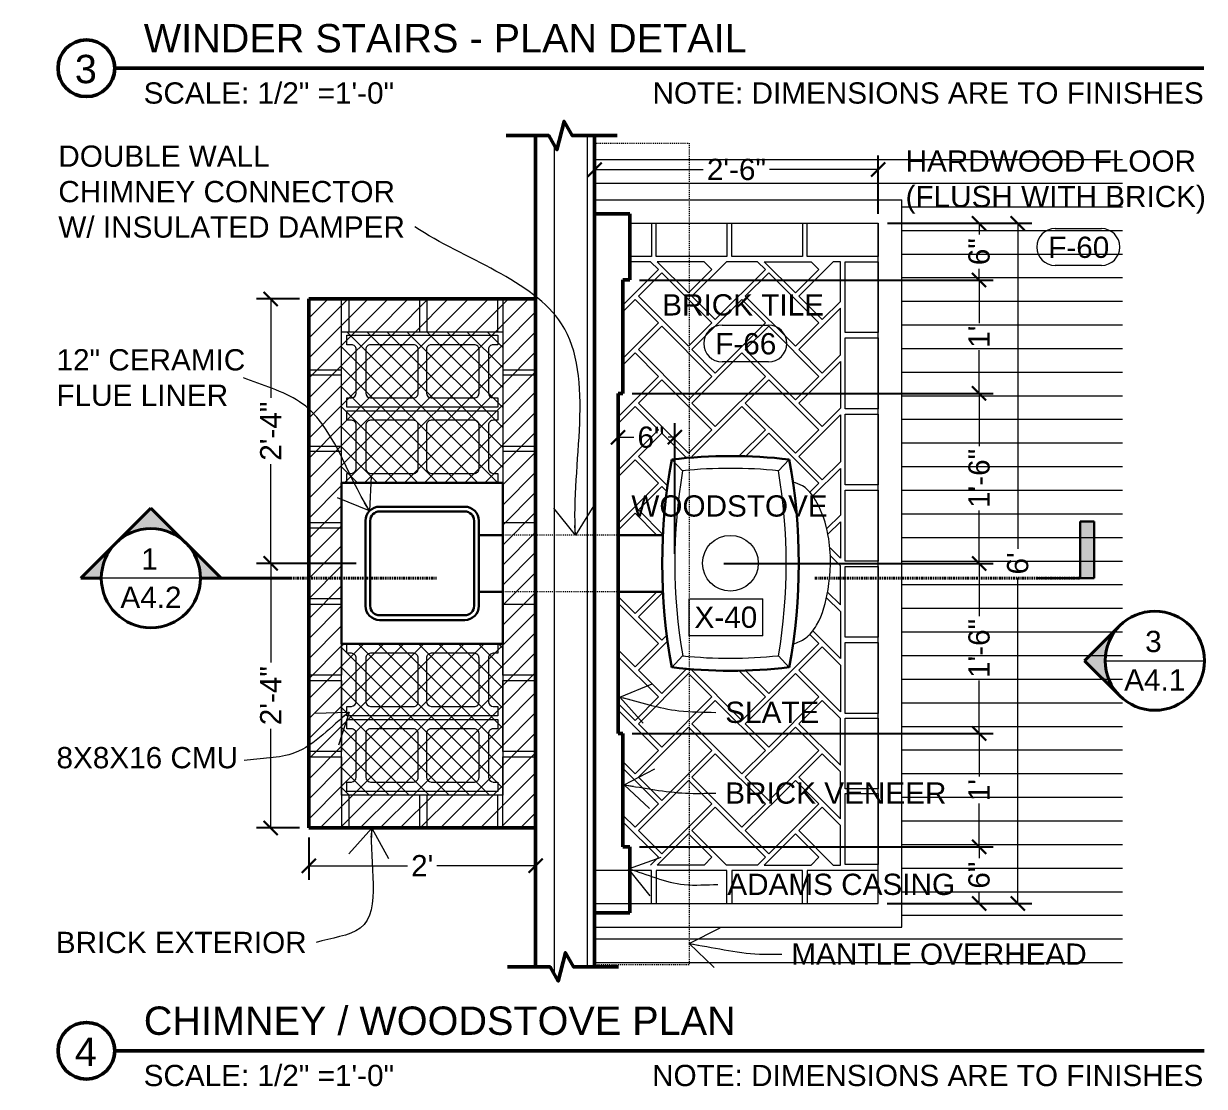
# Model space of a CAD drawing. Header units: inches. Extents: x -54 to 15382, y 469 to 41738.
# Drawn here: x 1057.4 to 1182.3, y 3612.7 to 3725.2 of the extents above; entities that cross this region are included whole.
import ezdxf

# ---------------------------------------------------------------- set-up
doc = ezdxf.new("R2010")
doc.units = ezdxf.units.IN
doc.header["$MEASUREMENT"] = 0
doc.linetypes.add('CENTER', pattern=[2, 1.25, -0.25, 0.25, -0.25])
doc.linetypes.add('DASHED2', pattern=[0.375, 0.25, -0.125])
doc.layers.get('0').update_dxf_attribs({"lineweight": 9})
for name, color, linetype, lineweight in [('1', 7, 'Continuous', 9), ('2', 7, 'Continuous', 18), ('3', 7, 'Continuous', 30), ('5', 7, 'Continuous', 50), ('A-DIMSx', 7, 'Continuous', 9), ('A-LINK', 7, 'Continuous', 40), ('A-SYMB', 7, 'Continuous', 18), ('A-TEXTx', 7, 'Continuous', 18), ('TB-11x17', 7, 'Continuous', 50)]:
    doc.layers.add(name, color=color, linetype=linetype, lineweight=lineweight)
doc.styles.get("Standard").update_dxf_attribs({"font": 'arial.ttf'})
doc.dimstyles.get("Standard").update_dxf_attribs({"dimtxt": 3, "dimasz": 2, "dimexe": 0.03125, "dimexo": 0.0625, "dimgap": 0.03125, "dimtad": 0, "dimtoh": 1, "dimdec": 4, "dimlfac": 0.99985, "dimzin": 0, "dimdsep": 46, "dimlunit": 4, "dimtxsty": 'Standard', "dimblk": 'ARCHTICK', "dimblk1": 'ARCHTICK', "dimblk2": 'ARCHTICK', "dimcen": 0.09, "dimclrt": 256, "dimadec": 0, "dimazin": 0, "dimtfac": 1, "dimtdec": 4, "dimtofl": 0, "dimtmove": 0, "dimatfit": 3, "dimfxl": 1, "dimtolj": 1, "dimtzin": 0, "dimarcsym": 0})
pattern_1 = [(45, (-360, 0), (-1.0606602, 1.0606602), []), (135, (-360, 0), (-1.0606602, -1.0606602), [])]

# ---------------------------------------------------------------- blocks, each defined once
blk = doc.blocks.new('Woodstove Jotul F3 Plan')
at = {"layer": '1'}
for p, q in [((9529.12, 380.67), (9527.91, 381.81)), ((9548.71, 380.67), (9549.91, 381.81)), ((9527.91, 369.37), (9529.12, 370.51)), ((9548.71, 370.51), (9549.91, 369.37))]:
    blk.add_line(p, q, dxfattribs=at)
blk.add_circle((9538.93, 375.6), 2.95, dxfattribs=at)
blk.add_open_spline([(9530.36, 368.94), (9530.54, 368.5), (9530.94, 367.48), (9532.93, 365.95), (9535.66, 365.28), (9538.76, 364.94), (9541.78, 365.12), (9544.73, 365.95), (9546.98, 367.4), (9547.4, 368.61), (9547.52, 368.94)], degree=3, knots=[0, 0, 0, 0, 1.420534, 3.233125, 7.214587, 9.701964, 12.596585, 16.203253, 18.971369, 20.008624, 20.008624, 20.008624, 20.008624], dxfattribs=at)
at = {"layer": '2'}
for centre, radius, start, end in [((9538.99, 323.22), 58.26, 80.396, 99.7565), ((9577.95, 375.65), 49.08, 174.1354, 186.0181), ((9498.11, 375.59), 50.86, 354.2677, 5.7323), ((9538.91, 428.85), 59.16, 260.4828, 279.5306)]:
    blk.add_arc(centre, radius, start, end, dxfattribs=at)
at = {"layer": '3'}
for centre, radius, start, end in [((9538.91, 321.81), 61, 79.6111, 100.3889), ((9579.29, 375.59), 51.75, 173.0983, 186.9017), ((9498.15, 375.59), 52.13, 353.149, 6.851), ((9538.91, 429.37), 61, 259.6111, 280.3889)]:
    blk.add_arc(centre, radius, start, end, dxfattribs=at)
blk = doc.blocks.new('_ArchTick')
at = {"color": 0, "linetype": 'ByBlock', "lineweight": 0, "const_width": 0.15}
blk.add_lwpolyline([(-0.5, -0.5), (0.5, 0.5)], dxfattribs=at)
blk = doc.blocks.new('*D112')
at = {"layer": 'A-DIMSx', "color": 0, "lineweight": -2, "ltscale": 0.1}
for p, q in [((1117.83, 3705.09), (1117.83, 3711.28)), ((1147.83, 3705.09), (1147.83, 3711.28))]:
    blk.add_line(p, q, dxfattribs=at)
at = {"layer": 'A-DIMSx', "color": 0, "lineweight": 5, "ltscale": 0.1}
for p, q in [((1117.83, 3709.78), (1129.31, 3709.78)), ((1147.83, 3709.78), (1136.34, 3709.78))]:
    blk.add_line(p, q, dxfattribs=at)
at = {"layer": 'A-DIMSx', "color": 0, "lineweight": 5, "xscale": 1.5, "yscale": 1.5, "zscale": 1.5, "rotation": 180}
blk.add_blockref('_ArchTick', (1117.83, 3709.78), dxfattribs=at)
at = {"layer": 'A-DIMSx', "color": 0, "lineweight": 5, "xscale": 1.5, "yscale": 1.5, "zscale": 1.5}
blk.add_blockref('_ArchTick', (1147.83, 3709.78), dxfattribs=at)
at = {"layer": 'A-DIMSx', "ltscale": 0.25, "insert": (1132.83, 3709.78), "char_height": 2.25, "attachment_point": 5}
blk.add_mtext('\\A1;2\'-6"', dxfattribs=at)
blk = doc.blocks.new('Section Callout')
at = {"layer": 'A-LINK', "ltscale": 0.1}
h = blk.add_hatch(color=256, dxfattribs=at)
h.paths.add_polyline_path([(1891.06, 7392.5), (1883.64, 7385.08), (1891.06, 7377.65, -0.198912), (1887.98, 7385.08, -0.198912)])
h.paths.add_polyline_path([(1898.48, 7399.92), (1891.06, 7392.5, -0.198912), (1898.48, 7395.58)])
h.paths.add_polyline_path([(1891.06, 7377.65), (1898.48, 7370.23), (1898.48, 7374.58, -0.198912)])
for p, q in [((1883.64, 7385.08), (1898.48, 7399.92)), ((1898.48, 7399.92), (1898.48, 7395.58)), ((1883.64, 7385.08), (1898.48, 7370.23)), ((1898.48, 7374.58), (1898.48, 7370.23)), ((1898.48, 7370.23), (1898.48, 7355.49))]:
    blk.add_line(p, q, dxfattribs=at)
blk.add_circle((1898.48, 7385.08), 10.5, dxfattribs=at)
blk = doc.blocks.new('*D285')
at = {"layer": 'A-DIMSx', "color": 0, "lineweight": -2, "ltscale": 0.1}
for p, q in [((1092.58, 3668.09), (1082.05, 3668.09)), ((1086.58, 3640.09), (1082.05, 3640.09))]:
    blk.add_line(p, q, dxfattribs=at)
at = {"layer": 'A-DIMSx', "color": 0, "lineweight": 5, "ltscale": 0.1}
for p, q in [((1083.55, 3668.09), (1083.55, 3657.61)), ((1083.55, 3640.09), (1083.55, 3650.58))]:
    blk.add_line(p, q, dxfattribs=at)
at = {"layer": 'A-DIMSx', "color": 0, "lineweight": 5, "xscale": 1.5, "yscale": 1.5, "zscale": 1.5}
for p, rotation in [((1083.55, 3668.09), 90), ((1083.55, 3640.09), 270)]:
    blk.add_blockref('_ArchTick', p, dxfattribs=dict(at, rotation=rotation))
at = {"layer": 'A-DIMSx', "ltscale": 0.25, "insert": (1083.55, 3654.09), "char_height": 2.25, "attachment_point": 5, "rotation": 90}
blk.add_mtext('\\A1;2\'-4"', dxfattribs=at)
blk = doc.blocks.new('*D286')
at = {"layer": 'A-DIMSx', "color": 0, "lineweight": -2, "ltscale": 0.1}
for p, q in [((1087.58, 3639.09), (1087.58, 3634.59)), ((1111.58, 3639.09), (1111.58, 3634.59))]:
    blk.add_line(p, q, dxfattribs=at)
at = {"layer": 'A-DIMSx', "color": 0, "lineweight": 5, "ltscale": 0.1}
for p, q in [((1087.58, 3636.09), (1098.02, 3636.09)), ((1111.58, 3636.09), (1101.13, 3636.09))]:
    blk.add_line(p, q, dxfattribs=at)
at = {"layer": 'A-DIMSx', "color": 0, "lineweight": 5, "xscale": 1.5, "yscale": 1.5, "zscale": 1.5, "rotation": 180}
blk.add_blockref('_ArchTick', (1087.58, 3636.09), dxfattribs=at)
at = {"layer": 'A-DIMSx', "color": 0, "lineweight": 5, "xscale": 1.5, "yscale": 1.5, "zscale": 1.5}
blk.add_blockref('_ArchTick', (1111.58, 3636.09), dxfattribs=at)
at = {"layer": 'A-DIMSx', "ltscale": 0.25, "insert": (1099.58, 3636.09), "char_height": 2.25, "attachment_point": 5}
blk.add_mtext("\\A1;2'", dxfattribs=at)
blk = doc.blocks.new('*D287')
at = {"layer": 'A-DIMSx', "color": 0, "lineweight": -2, "ltscale": 0.1}
for p, q in [((1148.8, 3704.09), (1164.1, 3704.09)), ((1148.77, 3632.09), (1164.1, 3632.09))]:
    blk.add_line(p, q, dxfattribs=at)
at = {"layer": 'A-DIMSx', "color": 0, "lineweight": 5, "ltscale": 0.1}
for p, q in [((1162.6, 3704.09), (1162.6, 3669.63)), ((1162.6, 3632.09), (1162.6, 3666.56))]:
    blk.add_line(p, q, dxfattribs=at)
at = {"layer": 'A-DIMSx', "color": 0, "lineweight": 5, "xscale": 1.5, "yscale": 1.5, "zscale": 1.5}
for p, rotation in [((1162.6, 3704.09), 90), ((1162.6, 3632.09), 270)]:
    blk.add_blockref('_ArchTick', p, dxfattribs=dict(at, rotation=rotation))
at = {"layer": 'A-DIMSx', "ltscale": 0.25, "insert": (1162.6, 3668.09), "char_height": 2.25, "attachment_point": 5, "rotation": 90}
blk.add_mtext("\\A1;6'", dxfattribs=at)
blk = doc.blocks.new('*D300')
at = {"layer": 'A-DIMSx', "color": 0, "lineweight": -2, "ltscale": 0.1}
for p, q in [((1131.48, 3668.09), (1160.01, 3668.09)), ((1121.81, 3650.09), (1160.01, 3650.09))]:
    blk.add_line(p, q, dxfattribs=at)
at = {"layer": 'A-DIMSx', "color": 0, "lineweight": 5, "ltscale": 0.1}
for p, q in [((1158.51, 3668.09), (1158.51, 3662.49)), ((1158.51, 3650.09), (1158.51, 3655.7))]:
    blk.add_line(p, q, dxfattribs=at)
at = {"layer": 'A-DIMSx', "color": 0, "lineweight": 5, "xscale": 1.5, "yscale": 1.5, "zscale": 1.5}
for p, rotation in [((1158.51, 3668.09), 90), ((1158.51, 3650.09), 270)]:
    blk.add_blockref('_ArchTick', p, dxfattribs=dict(at, rotation=rotation))
at = {"layer": 'A-DIMSx', "ltscale": 0.25, "insert": (1158.51, 3659.09), "char_height": 2.25, "attachment_point": 5, "rotation": 90}
blk.add_mtext('\\A1;1\'-6"', dxfattribs=at)
blk = doc.blocks.new('*D301')
at = {"layer": 'A-DIMSx', "color": 0, "lineweight": -2, "ltscale": 0.1}
for p, q in [((1121.81, 3686.09), (1160.01, 3686.09)), ((1131.48, 3668.09), (1160.01, 3668.09))]:
    blk.add_line(p, q, dxfattribs=at)
at = {"layer": 'A-DIMSx', "color": 0, "lineweight": 5, "ltscale": 0.1}
for p, q in [((1158.51, 3686.09), (1158.51, 3680.49)), ((1158.51, 3668.09), (1158.51, 3673.7))]:
    blk.add_line(p, q, dxfattribs=at)
at = {"layer": 'A-DIMSx', "color": 0, "lineweight": 5, "xscale": 1.5, "yscale": 1.5, "zscale": 1.5}
for p, rotation in [((1158.51, 3686.09), 90), ((1158.51, 3668.09), 270)]:
    blk.add_blockref('_ArchTick', p, dxfattribs=dict(at, rotation=rotation))
at = {"layer": 'A-DIMSx', "ltscale": 0.25, "insert": (1158.51, 3677.09), "char_height": 2.25, "attachment_point": 5, "rotation": 90}
blk.add_mtext('\\A1;1\'-6"', dxfattribs=at)
blk = doc.blocks.new('Section Tail 1a')
at = {"layer": 'A-LINK', "lineweight": 5, "ltscale": 0.1}
blk.add_hatch(color=256, dxfattribs=at).paths.add_polyline_path([(5.4248, 3.0938), (5.4248, 3.1563), (5.1748, 3.1563), (5.1748, 3.0938)])
at = {"layer": 'A-LINK', "linetype": 'Continuous', "lineweight": 30, "ltscale": 0.1}
for p, q in [((5.4248, 3.1563), (5.1748, 3.1563)), ((5.1748, 3.0938), (5.1748, 3.1563)), ((5.4248, 2.9063), (5.4248, 3.1563)), ((5.4248, 3.0938), (5.1748, 3.0938))]:
    blk.add_line(p, q, dxfattribs=at)
blk = doc.blocks.new('CALLOUT - EQUIPMENT')
at = {"layer": 'A-SYMB', "lineweight": 20, "ltscale": 0.1}
for p, q in [((6507.92, 5642.87), (6523.51, 5642.87)), ((6507.92, 5635.08), (6507.92, 5642.87)), ((6523.51, 5635.08), (6523.51, 5642.87)), ((6523.51, 5635.08), (6507.92, 5635.08))]:
    blk.add_line(p, q, dxfattribs=at)
blk = doc.blocks.new('CALLOUT - FINISHES')
at = {"layer": 'A-SYMB', "lineweight": 20, "ltscale": 0.1}
for p, q in [((6510.71, 5650.46), (6520.5, 5650.46)), ((6520.5, 5642.67), (6510.71, 5642.67))]:
    blk.add_line(p, q, dxfattribs=at)
for centre, start, end in [((6510.71, 5646.57), 90, 270), ((6520.5, 5646.57), 270, 90)]:
    blk.add_arc(centre, 3.9, start, end, dxfattribs=at)
blk = doc.blocks.new('*D484')
at = {"layer": 'A-DIMSx', "color": 0, "lineweight": -2, "ltscale": 0.1}
for p, q in [((1122.56, 3698.09), (1160.01, 3698.09)), ((1121.81, 3686.09), (1160.01, 3686.09))]:
    blk.add_line(p, q, dxfattribs=at)
at = {"layer": 'A-DIMSx', "color": 0, "lineweight": 5, "ltscale": 0.1}
for p, q in [((1158.51, 3698.09), (1158.51, 3693.52)), ((1158.51, 3686.09), (1158.51, 3690.66))]:
    blk.add_line(p, q, dxfattribs=at)
at = {"layer": 'A-DIMSx', "color": 0, "lineweight": 5, "xscale": 1.5, "yscale": 1.5, "zscale": 1.5}
for p, rotation in [((1158.51, 3698.09), 90), ((1158.51, 3686.09), 270)]:
    blk.add_blockref('_ArchTick', p, dxfattribs=dict(at, rotation=rotation))
at = {"layer": 'A-DIMSx', "ltscale": 0.25, "insert": (1158.51, 3692.09), "char_height": 2.25, "attachment_point": 5, "rotation": 90}
blk.add_mtext("\\A1;1'", dxfattribs=at)
blk = doc.blocks.new('*D485')
at = {"layer": 'A-DIMSx', "color": 0, "lineweight": -2, "ltscale": 0.1}
for p, q in [((1148.83, 3704.09), (1160.01, 3704.09)), ((1122.56, 3698.09), (1160.01, 3698.09))]:
    blk.add_line(p, q, dxfattribs=at)
at = {"layer": 'A-DIMSx', "color": 0, "lineweight": 5, "ltscale": 0.1}
for p, q in [((1158.51, 3704.09), (1158.51, 3702.89)), ((1158.51, 3698.09), (1158.51, 3699.29))]:
    blk.add_line(p, q, dxfattribs=at)
at = {"layer": 'A-DIMSx', "color": 0, "lineweight": 5, "xscale": 1.5, "yscale": 1.5, "zscale": 1.5}
for p, rotation in [((1158.51, 3704.09), 90), ((1158.51, 3698.09), 270)]:
    blk.add_blockref('_ArchTick', p, dxfattribs=dict(at, rotation=rotation))
at = {"layer": 'A-DIMSx', "ltscale": 0.25, "insert": (1158.51, 3701.09), "char_height": 2.25, "attachment_point": 5, "rotation": 90}
blk.add_mtext('\\A1;6"', dxfattribs=at)
blk = doc.blocks.new('*D486')
at = {"layer": 'A-DIMSx', "color": 0, "lineweight": -2, "ltscale": 0.1}
for p, q in [((1121.81, 3650.09), (1160.01, 3650.09)), ((1122.56, 3638.09), (1160.01, 3638.09))]:
    blk.add_line(p, q, dxfattribs=at)
at = {"layer": 'A-DIMSx', "color": 0, "lineweight": 5, "ltscale": 0.1}
for p, q in [((1158.51, 3650.09), (1158.51, 3645.52)), ((1158.51, 3638.09), (1158.51, 3642.66))]:
    blk.add_line(p, q, dxfattribs=at)
at = {"layer": 'A-DIMSx', "color": 0, "lineweight": 5, "xscale": 1.5, "yscale": 1.5, "zscale": 1.5}
for p, rotation in [((1158.51, 3650.09), 90), ((1158.51, 3638.09), 270)]:
    blk.add_blockref('_ArchTick', p, dxfattribs=dict(at, rotation=rotation))
at = {"layer": 'A-DIMSx', "ltscale": 0.25, "insert": (1158.51, 3644.09), "char_height": 2.25, "attachment_point": 5, "rotation": 90}
blk.add_mtext("\\A1;1'", dxfattribs=at)
blk = doc.blocks.new('*D487')
at = {"layer": 'A-DIMSx', "color": 0, "lineweight": -2, "ltscale": 0.1}
for p, q in [((1122.56, 3638.09), (1160.01, 3638.09)), ((1148.83, 3632.09), (1160.01, 3632.09))]:
    blk.add_line(p, q, dxfattribs=at)
at = {"layer": 'A-DIMSx', "color": 0, "lineweight": 5, "ltscale": 0.1}
for p, q in [((1158.51, 3638.09), (1158.51, 3636.89)), ((1158.51, 3632.09), (1158.51, 3633.29))]:
    blk.add_line(p, q, dxfattribs=at)
at = {"layer": 'A-DIMSx', "color": 0, "lineweight": 5, "xscale": 1.5, "yscale": 1.5, "zscale": 1.5}
for p, rotation in [((1158.51, 3638.09), 90), ((1158.51, 3632.09), 270)]:
    blk.add_blockref('_ArchTick', p, dxfattribs=dict(at, rotation=rotation))
at = {"layer": 'A-DIMSx', "ltscale": 0.25, "insert": (1158.51, 3635.09), "char_height": 2.25, "attachment_point": 5, "rotation": 90}
blk.add_mtext('\\A1;6"', dxfattribs=at)
blk = doc.blocks.new('*D493')
at = {"layer": 'A-DIMSx', "color": 0, "lineweight": -2, "ltscale": 0.1}
for p, q in [((1120.31, 3672.09), (1120.31, 3682.94)), ((1126.31, 3669.09), (1126.31, 3682.94))]:
    blk.add_line(p, q, dxfattribs=at)
at = {"layer": 'A-DIMSx', "color": 0, "lineweight": 5, "ltscale": 0.1}
for p, q in [((1120.31, 3681.44), (1121.99, 3681.44)), ((1126.31, 3681.44), (1125.59, 3681.44))]:
    blk.add_line(p, q, dxfattribs=at)
at = {"layer": 'A-DIMSx', "color": 0, "lineweight": 5, "xscale": 1.5, "yscale": 1.5, "zscale": 1.5, "rotation": 180}
blk.add_blockref('_ArchTick', (1120.31, 3681.44), dxfattribs=at)
at = {"layer": 'A-DIMSx', "color": 0, "lineweight": 5, "xscale": 1.5, "yscale": 1.5, "zscale": 1.5}
blk.add_blockref('_ArchTick', (1126.31, 3681.44), dxfattribs=at)
at = {"layer": 'A-DIMSx', "ltscale": 0.25, "insert": (1123.79, 3681.44), "char_height": 2.25, "attachment_point": 5}
blk.add_mtext('\\A1;6"', dxfattribs=at)
blk = doc.blocks.new('Elevation Callout - 1')
at = {"layer": 'A-LINK', "ltscale": 0.1}
blk.add_hatch(color=256, dxfattribs=at).paths.add_polyline_path([(2031.59, 7377.65), (2039.01, 7370.23), (2046.43, 7377.65, -0.198912), (2039.01, 7374.58, -0.198912)])
for q in [(2031.59, 7377.65), (2046.43, 7377.65)]:
    blk.add_line((2039.01, 7370.23), q, dxfattribs=at)
blk.add_circle((2039.01, 7385.08), 10.5, dxfattribs=at)
blk = doc.blocks.new('*D527')
at = {"layer": 'A-DIMSx', "color": 0, "lineweight": -2, "ltscale": 0.1}
for p, q in [((1086.58, 3696.09), (1082.05, 3696.09)), ((1086.58, 3668.09), (1082.05, 3668.09))]:
    blk.add_line(p, q, dxfattribs=at)
at = {"layer": 'A-DIMSx', "color": 0, "lineweight": 5, "ltscale": 0.1}
for p, q in [((1083.55, 3696.09), (1083.55, 3685.61)), ((1083.55, 3668.09), (1083.55, 3678.58))]:
    blk.add_line(p, q, dxfattribs=at)
at = {"layer": 'A-DIMSx', "color": 0, "lineweight": 5, "xscale": 1.5, "yscale": 1.5, "zscale": 1.5}
for p, rotation in [((1083.55, 3696.09), 90), ((1083.55, 3668.09), 270)]:
    blk.add_blockref('_ArchTick', p, dxfattribs=dict(at, rotation=rotation))
at = {"layer": 'A-DIMSx', "ltscale": 0.25, "insert": (1083.55, 3682.09), "char_height": 2.25, "attachment_point": 5, "rotation": 90}
blk.add_mtext('\\A1;2\'-4"', dxfattribs=at)

msp = doc.modelspace()

# ---------------------------------------------------------------- hatches: boundary and pattern name
at = {"layer": '1', "ltscale": 0.25}
h = msp.add_hatch(dxfattribs=at)
h.set_pattern_fill('ANSI31', color=256, scale=12, style=0)
h.set_pattern_definition([(45, (-360, 0), (-1.0606602, 1.0606602), [])])
h.paths.add_polyline_path([(1111.5773243, 3640.0948794), (1111.5773243, 3696.0948794), (1087.5773243, 3696.0948794), (1087.5773243, 3640.0948794)])
h.paths.add_polyline_path([(1091.0565476, 3643.5741027), (1091.0565476, 3659.5741027), (1091.0565476, 3676.615656), (1091.0565476, 3692.615656), (1108.0981009, 3692.615656), (1108.0981009, 3676.615656), (1108.0981009, 3659.5741027), (1108.0981009, 3643.5741027)], flags=16)
h = msp.add_hatch(dxfattribs=at)
h.set_pattern_fill('ANSI37', color=256, scale=12, style=0)
h.set_pattern_definition(pattern_1)
h.paths.add_polyline_path([(1108.0981009, 3676.615656), (1108.0981009, 3692.615656), (1091.0565476, 3692.615656), (1091.0565476, 3676.615656)])
h = msp.add_hatch(dxfattribs=at)
h.set_pattern_fill('ANSI37', color=256, scale=12, style=0)
h.set_pattern_definition(pattern_1)
h.paths.add_polyline_path([(1108.0981009, 3643.5741027), (1108.0981009, 3659.5741027), (1091.0565476, 3659.5741027), (1091.0565476, 3643.5741027)])

# ---------------------------------------------------------------- linework, layer by layer
at = {"layer": '1'}
for p, q in [((1117.0773243, 3625.3746991), (1117.0773243, 3713.3705841)), ((1113.5773243, 3624.5768553), (1113.5773243, 3712.3162968)), ((1117.8273243, 3706.591664), (1150.3273243, 3706.591664)), ((1150.3273243, 3629.591664), (1150.3273243, 3706.591664)), ((1117.8273243, 3629.591664), (1150.3273243, 3629.591664))]:
    msp.add_line(p, q, dxfattribs=at)
at = {"layer": '1', "ltscale": 0.25}
for p, q in [((1117.8273243, 3710.841664), (1173.6795688, 3710.841664)), ((1117.8273243, 3708.341664), (1173.6795688, 3708.341664)), ((1150.3273243, 3705.841664), (1173.6795688, 3705.841664)), ((1150.3273243, 3703.341664), (1173.6795688, 3703.341664)), ((1150.3273243, 3700.841664), (1173.6795688, 3700.841664)), ((1150.3273243, 3698.341664), (1173.6795688, 3698.341664)), ((1150.3273243, 3695.841664), (1173.6795688, 3695.841664)), ((1150.3273243, 3693.341664), (1173.6795688, 3693.341664)), ((1150.3273243, 3690.841664), (1173.6795688, 3690.841664)), ((1150.3273243, 3688.341664), (1173.6795688, 3688.341664)), ((1150.3273243, 3685.841664), (1173.6795688, 3685.841664)), ((1150.3273243, 3683.341664), (1173.6795688, 3683.341664)), ((1150.3273243, 3680.841664), (1173.6795688, 3680.841664)), ((1150.3273243, 3678.341664), (1173.6795688, 3678.341664)), ((1150.3273243, 3675.841664), (1173.6795688, 3675.841664)), ((1150.3273243, 3673.341664), (1173.6795688, 3673.341664)), ((1150.3273243, 3670.841664), (1173.6795688, 3670.841664)), ((1143.8273243, 3667.8478875), (1142.7161303, 3668.9590815)), ((1143.8273243, 3663.6892795), (1143.8273243, 3667.8478875)), ((1150.3273243, 3668.341664), (1173.6795688, 3668.341664)), ((1150.3273243, 3665.841664), (1173.6795688, 3665.841664)), ((1150.3273243, 3663.341664), (1173.6795688, 3663.341664)), ((1150.3273243, 3660.841664), (1173.6795688, 3660.841664)), ((1150.3273243, 3658.341664), (1173.6795688, 3658.341664)), ((1150.3273243, 3655.841664), (1173.6795688, 3655.841664)), ((1150.3273243, 3653.341664), (1173.6795688, 3653.341664)), ((1150.3273243, 3650.841664), (1173.6795688, 3650.841664)), ((1150.3273243, 3648.341664), (1173.6795688, 3648.341664)), ((1150.3273243, 3645.841664), (1173.6795688, 3645.841664)), ((1150.3273243, 3643.341664), (1173.6795688, 3643.341664)), ((1150.3273243, 3640.841664), (1173.6795688, 3640.841664)), ((1150.3273243, 3638.341664), (1173.6795688, 3638.341664)), ((1150.3273243, 3635.841664), (1173.6795688, 3635.841664)), ((1150.3273243, 3633.341664), (1173.6795688, 3633.341664)), ((1150.3273243, 3630.841664), (1173.6795688, 3630.841664)), ((1117.8273243, 3628.341664), (1173.6795688, 3628.341664)), ((1117.8273243, 3625.841664), (1173.6795688, 3625.841664))]:
    msp.add_line(p, q, dxfattribs=at)
for points in [[(1121.8273243, 3704.091664), (1123.8273243, 3704.091664), (1123.8273243, 3700.591664), (1121.5566677, 3700.591664)], [(1124.3273243, 3704.091664), (1131.8273243, 3704.091664), (1131.8273243, 3700.591664), (1124.3273243, 3700.591664), (1124.3273243, 3704.091664)], [(1132.3273243, 3704.091664), (1139.8273243, 3704.091664), (1139.8273243, 3700.591664), (1132.3273243, 3700.591664), (1132.3273243, 3704.091664)], [(1140.3273243, 3704.091664), (1147.8273243, 3704.091664), (1147.8273243, 3700.591664), (1140.3273243, 3700.591664), (1140.3273243, 3704.091664)], [(1120.8066677, 3695.4353328), (1124.5756974, 3699.2043624), (1123.7508957, 3700.029164)], [(1123.7508957, 3700.029164), (1121.5566677, 3700.029164)], [(1129.40775, 3700.029164), (1124.4584414, 3700.029164), (1127.7576779, 3696.7294887), (1130.2325516, 3699.2043624), (1129.40775, 3700.029164)], [(1135.0646042, 3700.029164), (1131.76446, 3700.029164), (1128.1112313, 3696.3759353), (1130.586105, 3693.9010615), (1135.8894059, 3699.2043624), (1135.0646042, 3700.029164)], [(1140.7214585, 3700.029164), (1141.5462601, 3699.2043624), (1139.0713864, 3696.7294887), (1135.771711, 3700.029164), (1140.7214585, 3700.029164)], [(1143.8273243, 3700.029164), (1143.0781685, 3700.029164), (1139.4249398, 3696.3759353), (1141.8998135, 3693.9010615), (1143.8273243, 3695.8285723), (1143.8273243, 3700.029164)], [(1147.8273243, 3700.029164), (1147.8273243, 3692.529164), (1144.3273243, 3692.529164), (1144.3273243, 3700.029164), (1147.8273243, 3700.029164)], [(1127.7576779, 3691.0726344), (1122.454377, 3696.3759353), (1124.9292508, 3698.850809), (1130.2325516, 3693.5475081), (1127.7576779, 3691.0726344)], [(1139.0713864, 3691.0726344), (1133.7680855, 3696.3759353), (1136.2429592, 3698.850809), (1141.5462601, 3693.5475081), (1139.0713864, 3691.0726344)], [(1120.8066677, 3694.728226), (1122.1008236, 3696.0223819), (1124.5756974, 3693.5475081)], [(1135.8894059, 3693.5475081), (1130.586105, 3688.2442073), (1128.1112313, 3690.719081), (1133.4145321, 3696.0223819), (1135.8894059, 3693.5475081)], [(1139.4249398, 3696.3759353), (1141.8998135, 3693.9010615)], [(1139.4249398, 3690.719081), (1141.8998135, 3688.2442073), (1143.8273243, 3690.171718), (1143.8273243, 3695.1214655), (1139.4249398, 3690.719081)], [(1124.5756974, 3693.5475081), (1120.8066677, 3689.7784785)], [(1127.7576779, 3685.4157802), (1122.454377, 3690.719081), (1124.9292508, 3693.1939548), (1130.2325516, 3687.8906539), (1127.7576779, 3685.4157802)], [(1139.0713864, 3685.4157802), (1133.7680855, 3690.719081), (1136.2429592, 3693.1939548), (1141.5462601, 3687.8906539), (1139.0713864, 3685.4157802)], [(1147.8273243, 3691.966664), (1147.8273243, 3684.466664), (1144.3273243, 3684.466664), (1144.3273243, 3691.966664), (1147.8273243, 3691.966664)], [(1120.8066677, 3689.0713718), (1122.1008236, 3690.3655276), (1124.5756974, 3687.8906539)], [(1135.8894059, 3687.8906539), (1130.586105, 3682.587353), (1128.1112313, 3685.0622268), (1133.4145321, 3690.3655276), (1135.8894059, 3687.8906539)], [(1143.8273243, 3689.4646113), (1143.8273243, 3684.5148638), (1141.8998135, 3682.587353), (1139.4249398, 3685.0622268), (1143.8273243, 3689.4646113)], [(1124.5756974, 3687.8906539), (1120.3066677, 3683.6216243)], [(1127.7576779, 3679.7589259), (1122.454377, 3685.0622268), (1124.9292508, 3687.5371005), (1130.2325516, 3682.2337996), (1127.7576779, 3679.7589259)], [(1139.0713864, 3679.7589259), (1133.7680855, 3685.0622268), (1136.2429592, 3687.5371005), (1141.5462601, 3682.2337996), (1139.0713864, 3679.7589259)], [(1120.3066677, 3682.9145175), (1122.1008236, 3684.7086734), (1124.5756974, 3682.2337996)], [(1128.2414054, 3679.2751984), (1128.1112313, 3679.4053725), (1133.4145321, 3684.7086734), (1135.8894059, 3682.2337996)], [(1143.8273243, 3683.807757), (1143.8273243, 3678.8580095), (1141.8998135, 3676.9304988), (1139.4249398, 3679.4053725), (1143.8273243, 3683.807757)], [(1147.8273243, 3683.904164), (1147.8273243, 3676.404164), (1144.3273243, 3676.404164), (1144.3273243, 3683.904164), (1147.8273243, 3683.904164)], [(1124.5756974, 3682.2337996), (1120.3066677, 3677.96477)], [(1135.8894059, 3682.2337996), (1133.1203877, 3679.4647815)], [(1125.5410867, 3676.3186628), (1122.454377, 3679.4053725), (1124.9292508, 3681.8802463), (1127.5939784, 3679.2155186)], [(1133.8172542, 3679.4545412), (1136.2429592, 3681.8802463), (1141.5462601, 3676.5769454), (1140.6037789, 3675.6344642)], [(1120.3066677, 3677.2576633), (1122.1008236, 3679.0518191), (1124.5756974, 3676.5769454)], [(1140.9173093, 3675.2408878), (1143.8273243, 3678.1509028), (1143.8273243, 3673.2011553), (1142.4043402, 3671.7781712)], [(1124.5756974, 3676.5769454), (1120.3066677, 3672.3079158)], [(1125.1080159, 3671.0948794), (1122.454377, 3673.7485183), (1124.9292508, 3676.223392), (1125.4592909, 3675.6933519)], [(1147.8273243, 3675.841664), (1147.8273243, 3668.341664), (1144.3273243, 3668.341664), (1144.3273243, 3675.841664), (1147.8273243, 3675.841664)], [(1120.3066677, 3671.600809), (1122.1008236, 3673.3949649), (1124.4009091, 3671.0948794)], [(1142.5147784, 3671.1815026), (1143.828079, 3672.4948032), (1143.8273243, 3668.639027), (1142.7400958, 3669.7262555)], [(1147.8273243, 3667.779164), (1147.8273243, 3660.279164), (1144.3273243, 3660.279164), (1144.3273243, 3667.779164), (1147.8273243, 3667.779164)], [(1120.3066677, 3664.582519), (1122.1008236, 3662.7883632), (1124.4009091, 3665.0884487)], [(1125.0605636, 3665.0409964), (1122.454377, 3662.4348098), (1124.9292508, 3659.959936), (1125.4598598, 3660.4905451)], [(1142.4721964, 3665.0444073), (1143.8273243, 3663.6892795)], [(1124.5756974, 3659.6063826), (1120.3066677, 3663.8754123)], [(1142.3584945, 3664.4510025), (1143.8273243, 3662.9821728), (1143.8273243, 3658.0324253), (1140.9122315, 3660.947518)], [(1125.5416975, 3659.865276), (1122.454377, 3656.7779555), (1124.9292508, 3654.3030818), (1127.5939784, 3656.9678094)], [(1133.8172542, 3656.7287868), (1136.2429592, 3654.3030818), (1141.5462601, 3659.6063826), (1140.5860286, 3660.5666142)], [(1147.8273243, 3659.716664), (1147.8273243, 3652.216664), (1144.3273243, 3652.216664), (1144.3273243, 3659.716664), (1147.8273243, 3659.716664)], [(1120.3066677, 3658.9256648), (1122.1008236, 3657.1315089), (1124.5756974, 3659.6063826)], [(1139.4249398, 3656.7779555), (1141.8998135, 3659.2528293), (1143.8273243, 3657.3253185), (1143.8273243, 3652.375571), (1139.4249398, 3656.7779555)], [(1124.5756974, 3653.9495284), (1120.3066677, 3658.218558)], [(1127.7576779, 3656.4244021), (1122.454377, 3651.1211013), (1124.9292508, 3648.6462275), (1130.2325516, 3653.9495284), (1127.7576779, 3656.4244021)], [(1128.2414054, 3656.9081296), (1128.1112313, 3656.7779555), (1133.4145321, 3651.4746547), (1135.8894059, 3653.9495284)], [(1135.8894059, 3653.9495284), (1133.1203877, 3656.7185466)], [(1139.0713864, 3656.4244021), (1133.7680855, 3651.1211013), (1136.2429592, 3648.6462275), (1141.5462601, 3653.9495284), (1139.0713864, 3656.4244021)], [(1120.3066677, 3653.2688105), (1122.1008236, 3651.4746547), (1124.5756974, 3653.9495284)], [(1135.8894059, 3648.2926741), (1130.586105, 3653.595975), (1128.1112313, 3651.1211013), (1133.4145321, 3645.8178004), (1135.8894059, 3648.2926741)], [(1143.8273243, 3651.6684643), (1141.8998135, 3653.595975), (1139.4249398, 3651.1211013), (1143.8273243, 3646.7187168), (1143.8273243, 3651.6684643)], [(1124.5756974, 3648.2926741), (1120.3066677, 3652.5617038)], [(1147.8273243, 3651.716664), (1147.8273243, 3644.216664), (1144.3273243, 3644.216664), (1144.3273243, 3651.716664), (1147.8273243, 3651.716664)], [(1127.7576779, 3650.7675479), (1122.454377, 3645.464247), (1124.9292508, 3642.9893733), (1130.2325516, 3648.2926741), (1127.7576779, 3650.7675479)], [(1139.0713864, 3650.7675479), (1133.7680855, 3645.464247), (1136.2429592, 3642.9893733), (1141.5462601, 3648.2926741), (1139.0713864, 3650.7675479)], [(1120.8066677, 3647.1119563), (1122.1008236, 3645.8178004), (1124.5756974, 3648.2926741)], [(1135.8894059, 3642.6358199), (1130.586105, 3647.9391208), (1128.1112313, 3645.464247), (1133.4145321, 3640.1609462), (1135.8894059, 3642.6358199)], [(1143.8273243, 3646.01161), (1141.8998135, 3647.9391208), (1139.4249398, 3645.464247), (1143.8273243, 3641.0618625), (1143.8273243, 3646.01161)], [(1124.5756974, 3642.6358199), (1120.8066677, 3646.4048495)], [(1127.7576779, 3645.1106936), (1122.454377, 3639.8073928), (1124.9292508, 3637.332519), (1130.2325516, 3642.6358199), (1127.7576779, 3645.1106936)], [(1139.0713864, 3645.1106936), (1133.7680855, 3639.8073928), (1136.2429592, 3637.332519), (1141.5462601, 3642.6358199), (1139.0713864, 3645.1106936)], [(1147.8273243, 3643.716664), (1147.8273243, 3636.216664), (1144.3273243, 3636.216664), (1144.3273243, 3643.716664), (1147.8273243, 3643.716664)], [(1120.8066677, 3641.455102), (1122.1008236, 3640.1609462), (1124.5756974, 3642.6358199)], [(1135.0646042, 3636.154164), (1131.76446, 3636.154164), (1128.1112313, 3639.8073928), (1130.586105, 3642.2822665), (1135.8894059, 3636.9789656), (1135.0646042, 3636.154164)], [(1143.8273243, 3636.154164), (1143.8273243, 3640.3547558), (1141.8998135, 3642.2822665), (1139.4249398, 3639.8073928), (1143.0781685, 3636.154164), (1143.8273243, 3636.154164)], [(1120.8066677, 3640.7479953), (1124.5756974, 3636.9789656), (1123.7508957, 3636.154164)], [(1129.40775, 3636.154164), (1124.4584414, 3636.154164), (1127.7576779, 3639.4538394), (1130.2325516, 3636.9789656), (1129.40775, 3636.154164)], [(1140.7214585, 3636.154164), (1141.5462601, 3636.9789656), (1139.0713864, 3639.4538394), (1135.771711, 3636.154164), (1140.7214585, 3636.154164)], [(1117.8273243, 3632.091664), (1123.8273243, 3632.091664), (1123.8273243, 3635.591664), (1117.8273243, 3635.591664)], [(1124.3273243, 3632.091664), (1131.8273243, 3632.091664), (1131.8273243, 3635.591664), (1124.3273243, 3635.591664), (1124.3273243, 3632.091664)], [(1132.3273243, 3632.091664), (1139.8273243, 3632.091664), (1139.8273243, 3635.591664), (1132.3273243, 3635.591664), (1132.3273243, 3632.091664)], [(1140.3273243, 3632.091664), (1147.8273243, 3632.091664), (1147.8273243, 3635.591664), (1140.3273243, 3635.591664), (1140.3273243, 3632.091664)]]:
    msp.add_lwpolyline(points, dxfattribs=at)
at = {"layer": '2'}
for p, q in [((1121.5566677, 3704.091664), (1147.8273243, 3704.091664)), ((1121.5566677, 3632.091664), (1147.8273243, 3632.091664))]:
    msp.add_line(p, q, dxfattribs=at)
at = {"layer": '2', "ltscale": 0.1}
for p, q in [((1147.8273243, 3632.091664), (1147.8273243, 3704.091664)), ((1076.1287649, 3666.5288694), (1065.6287649, 3666.5288694)), ((1075.3787649, 3666.5288694), (1066.3787649, 3666.5288694)), ((1171.8470568, 3657.7915368), (1182.3470571, 3657.7915368))]:
    msp.add_line(p, q, dxfattribs=at)
at = {"layer": '2', "ltscale": 0.25}
msp.add_line((1111.5773243, 3680.0948794), (1111.5773243, 3656.0948794), dxfattribs=at)
at = {"layer": '2', "linetype": 'DASHED2', "ltscale": 0.2}
for p, q in [((1120.8066677, 3671.0948794), (1108.0981009, 3671.0948794)), ((1120.8066677, 3665.0948794), (1108.0981009, 3665.0948794))]:
    msp.add_line(p, q, dxfattribs=at)
at = {"layer": '2', "linetype": 'DASHED2', "ltscale": 0.2, "flags": 128}
msp.add_lwpolyline([(1117.8273243, 3712.5913947), (1127.8270549, 3712.5913947), (1127.8270549, 3625.5919333), (1117.8273243, 3625.5919333)], dxfattribs=at)
at = {"layer": '2', "ltscale": 0.25}
for points in [[(1087.5773243, 3688.5828839), (1091.0565476, 3688.5828839), (1091.0565476, 3696.0948794), (1087.5773243, 3696.0948794)], [(1091.8184959, 3696.0948794), (1091.8184959, 3692.615656), (1099.3304913, 3692.615656), (1099.3304913, 3696.0948794)], [(1100.071663, 3696.0948794), (1100.071663, 3692.615656), (1107.5836584, 3692.615656), (1107.5836584, 3696.0948794)], [(1108.0981009, 3688.5828839), (1111.5773243, 3688.5828839), (1111.5773243, 3696.0948794), (1108.0981009, 3696.0948794)], [(1091.0565476, 3643.5741027), (1091.0565476, 3692.615656), (1108.0981009, 3692.615656), (1108.0981009, 3643.5741027)], [(1087.5773243, 3680.4878725), (1091.0565476, 3680.4878725), (1091.0565476, 3687.9998679), (1087.5773243, 3687.9998679)], [(1108.0981009, 3680.4878725), (1111.5773243, 3680.4878725), (1111.5773243, 3687.9998679), (1108.0981009, 3687.9998679)], [(1087.5773243, 3672.4133771), (1091.0565476, 3672.4133771), (1091.0565476, 3679.9253725), (1087.5773243, 3679.9253725)], [(1108.0981009, 3672.4133771), (1111.5773243, 3672.4133771), (1111.5773243, 3679.9253725), (1108.0981009, 3679.9253725)], [(1087.5773243, 3671.8508771), (1091.0565476, 3671.8508771), (1091.0565476, 3664.3388817), (1087.5773243, 3664.3388817)], [(1087.5773243, 3663.7763817), (1091.0565476, 3663.7763817), (1091.0565476, 3656.2643862), (1087.5773243, 3656.2643862)], [(1108.0981009, 3663.7763817), (1111.5773243, 3663.7763817), (1111.5773243, 3656.2643862), (1108.0981009, 3656.2643862)], [(1087.5773243, 3655.7018862), (1091.0565476, 3655.7018862), (1091.0565476, 3648.1898908), (1087.5773243, 3648.1898908)], [(1108.0981009, 3655.7018862), (1111.5773243, 3655.7018862), (1111.5773243, 3648.1898908), (1108.0981009, 3648.1898908)], [(1087.5773243, 3647.6068748), (1091.0565476, 3647.6068748), (1091.0565476, 3640.0948794), (1087.5773243, 3640.0948794)], [(1108.0981009, 3647.6068748), (1111.5773243, 3647.6068748), (1111.5773243, 3640.0948794), (1108.0981009, 3640.0948794)], [(1091.8184959, 3643.5741027), (1091.8184959, 3640.0948794), (1099.3304913, 3640.0948794), (1099.3304913, 3643.5741027)], [(1100.071663, 3643.5741027), (1100.071663, 3640.0948794), (1107.5836584, 3640.0948794), (1107.5836584, 3643.5741027)]]:
    msp.add_lwpolyline(points, close=True, dxfattribs=at)
for points in [[(1091.5981009, 3692.240656), (1107.5981009, 3692.240656), (1107.5981009, 3691.240656), (1107.0981009, 3691.240656, 0.4142135624), (1106.5981009, 3690.740656), (1106.5981009, 3686.115656, 0.3822223132), (1107.0981009, 3685.615656), (1107.5981009, 3685.615656), (1107.5981009, 3684.615656), (1091.5981009, 3684.615656), (1091.5981009, 3685.615656), (1092.0981009, 3685.615656, 0.3717216438), (1092.5981009, 3686.115656), (1092.5981009, 3690.740656, 0.4142135624), (1092.0981009, 3691.240656), (1091.5981009, 3691.240656), (1091.5981009, 3692.240656)], [(1091.5981009, 3684.240656), (1107.5981009, 3684.240656), (1107.5981009, 3683.240656), (1107.0981009, 3683.240656, 0.4142135624), (1106.5981009, 3682.740656), (1106.5981009, 3678.115656, 0.3822223132), (1107.0981009, 3677.615656), (1107.5981009, 3677.615656), (1107.5981009, 3676.615656), (1091.5981009, 3676.615656), (1091.5981009, 3677.615656), (1092.0981009, 3677.615656, 0.3717216438), (1092.5981009, 3678.115656), (1092.5981009, 3682.740656, 0.4142135624), (1092.0981009, 3683.240656), (1091.5981009, 3683.240656), (1091.5981009, 3684.240656)], [(1091.5981009, 3659.5741027), (1107.5981009, 3659.5741027), (1107.5981009, 3658.5741027), (1107.0981009, 3658.5741027, 0.4142135624), (1106.5981009, 3658.0741027), (1106.5981009, 3653.4491027, 0.3822223132), (1107.0981009, 3652.9491027), (1107.5981009, 3652.9491027), (1107.5981009, 3651.9491027), (1091.5981009, 3651.9491027), (1091.5981009, 3652.9491027), (1092.0981009, 3652.9491027, 0.3717216438), (1092.5981009, 3653.4491027), (1092.5981009, 3658.0741027, 0.4142135624), (1092.0981009, 3658.5741027), (1091.5981009, 3658.5741027), (1091.5981009, 3659.5741027)], [(1091.5981009, 3651.5741027), (1107.5981009, 3651.5741027), (1107.5981009, 3650.5741027), (1107.0981009, 3650.5741027, 0.4142135624), (1106.5981009, 3650.0741027), (1106.5981009, 3645.4491027, 0.3822223132), (1107.0981009, 3644.9491027), (1107.5981009, 3644.9491027), (1107.5981009, 3643.9491027), (1091.5981009, 3643.9491027), (1091.5981009, 3644.9491027), (1092.0981009, 3644.9491027, 0.3717216438), (1092.5981009, 3645.4491027), (1092.5981009, 3650.0741027, 0.4142135624), (1092.0981009, 3650.5741027), (1091.5981009, 3650.5741027), (1091.5981009, 3651.5741027)]]:
    msp.add_lwpolyline(points, format="xyb", dxfattribs=at)
for points in [[(1093.5981009, 3690.740656), (1093.5981009, 3686.115656, 0.3775176235), (1094.0981009, 3685.615656), (1098.6679973, 3685.615656, 0.420602308), (1099.1679973, 3686.115656), (1099.1679973, 3690.740656, 0.4142135624), (1098.6679973, 3691.240656), (1094.0981009, 3691.240656, 0.4142135624)], [(1100.0282045, 3690.740656), (1100.0282045, 3686.115656, 0.3775176235), (1100.5282045, 3685.615656), (1105.0981009, 3685.615656, 0.420602308), (1105.5981009, 3686.115656), (1105.5981009, 3690.740656, 0.4142135624), (1105.0981009, 3691.240656), (1100.5282045, 3691.240656, 0.4142135624)], [(1093.5981009, 3682.740656), (1093.5981009, 3678.115656, 0.3775176235), (1094.0981009, 3677.615656), (1098.6679973, 3677.615656, 0.420602308), (1099.1679973, 3678.115656), (1099.1679973, 3682.740656, 0.4142135624), (1098.6679973, 3683.240656), (1094.0981009, 3683.240656, 0.4142135624)], [(1100.0282045, 3682.740656), (1100.0282045, 3678.115656, 0.3775176235), (1100.5282045, 3677.615656), (1105.0981009, 3677.615656, 0.420602308), (1105.5981009, 3678.115656), (1105.5981009, 3682.740656, 0.4142135624), (1105.0981009, 3683.240656), (1100.5282045, 3683.240656, 0.4142135624)], [(1093.5981009, 3658.0741027), (1093.5981009, 3653.4491027, 0.3775176235), (1094.0981009, 3652.9491027), (1098.6679973, 3652.9491027, 0.420602308), (1099.1679973, 3653.4491027), (1099.1679973, 3658.0741027, 0.4142135624), (1098.6679973, 3658.5741027), (1094.0981009, 3658.5741027, 0.4142135624)], [(1100.0282045, 3658.0741027), (1100.0282045, 3653.4491027, 0.3775176235), (1100.5282045, 3652.9491027), (1105.0981009, 3652.9491027, 0.420602308), (1105.5981009, 3653.4491027), (1105.5981009, 3658.0741027, 0.4142135624), (1105.0981009, 3658.5741027), (1100.5282045, 3658.5741027, 0.4142135624)], [(1093.5981009, 3650.0741027), (1093.5981009, 3645.4491027, 0.3775176235), (1094.0981009, 3644.9491027), (1098.6679973, 3644.9491027, 0.420602308), (1099.1679973, 3645.4491027), (1099.1679973, 3650.0741027, 0.4142135624), (1098.6679973, 3650.5741027), (1094.0981009, 3650.5741027, 0.4142135624)], [(1100.0282045, 3650.0741027), (1100.0282045, 3645.4491027, 0.3775176235), (1100.5282045, 3644.9491027), (1105.0981009, 3644.9491027, 0.420602308), (1105.5981009, 3645.4491027), (1105.5981009, 3650.0741027, 0.4142135624), (1105.0981009, 3650.5741027), (1100.5282045, 3650.5741027, 0.4142135624)]]:
    msp.add_lwpolyline(points, format="xyb", close=True, dxfattribs=at)
at = {"layer": '3'}
for p, q in [((1104.0773243, 3674.0948794), (1095.0773243, 3674.0948794)), ((1104.0773243, 3673.5948794), (1095.0773243, 3673.5948794)), ((1093.5773243, 3663.5948794), (1093.5773243, 3672.5948794)), ((1094.0773243, 3663.5948794), (1094.0773243, 3672.5948794)), ((1105.0773243, 3663.5948794), (1105.0773243, 3672.5948794)), ((1105.5773243, 3663.5948794), (1105.5773243, 3672.5948794)), ((1095.0773243, 3662.5948794), (1104.0773243, 3662.5948794)), ((1095.0773243, 3662.0948794), (1104.0773243, 3662.0948794))]:
    msp.add_line(p, q, dxfattribs=at)
at = {"layer": '3', "ltscale": 0.25}
for p, q in [((1105.5773243, 3671.0948794), (1108.0981009, 3671.0948794)), ((1120.3066677, 3671.0948794), (1125.1080159, 3671.0948794)), ((1105.5773243, 3665.0948794), (1108.0981009, 3665.0948794)), ((1120.3066677, 3665.0948794), (1125.0578871, 3665.0948794))]:
    msp.add_line(p, q, dxfattribs=at)
msp.add_lwpolyline([(1091.0565476, 3676.615656), (1108.0981009, 3676.615656), (1108.0981009, 3659.5741027), (1091.0565476, 3659.5741027)], close=True, dxfattribs=at)
at = {"layer": '3'}
for centre, radius, start, end in [((1095.0773243, 3672.5948794), 1.5, 90, 180), ((1095.0773243, 3672.5948794), 1, 90, 180), ((1104.0773243, 3672.5948794), 1.5, 0, 90), ((1104.0773243, 3672.5948794), 1, 0, 90), ((1095.0773243, 3663.5948794), 1.5, 180, 270), ((1095.0773243, 3663.5948794), 1, 180, 270), ((1104.0773243, 3663.5948794), 1.5, 270, 0), ((1104.0773243, 3663.5948794), 1, 270, 0)]:
    msp.add_arc(centre, radius, start, end, dxfattribs=at)
at = {"layer": '5', "ltscale": 0.1}
for p, q in [((1067.0436968, 3720.5008975), (1182.3001683, 3720.5008975)), ((1067.0436968, 3616.5008975), (1182.3367266, 3616.5008975))]:
    msp.add_line(p, q, dxfattribs=at)
at = {"layer": '5'}
for p, q in [((1111.5773243, 3625.3746991), (1111.5773243, 3713.3705841)), ((1117.8273243, 3713.3705841), (1117.8273243, 3625.3746991)), ((1087.5773243, 3696.0948794), (1087.5773243, 3640.0948794)), ((1087.5773243, 3696.0948794), (1111.5773243, 3696.0948794)), ((1111.5773243, 3640.0948794), (1087.5773243, 3640.0948794))]:
    msp.add_line(p, q, dxfattribs=at)
at = {"layer": '5', "ltscale": 0.25}
for p, q in [((1121.5566677, 3705.091664), (1117.8273243, 3705.091664)), ((1121.5566677, 3698.091664), (1121.5566677, 3705.091664)), ((1120.8066677, 3686.091664), (1120.8066677, 3698.091664)), ((1121.5566677, 3698.091664), (1120.8066677, 3698.091664)), ((1120.8066677, 3686.091664), (1120.3066677, 3686.091664)), ((1120.3066677, 3686.091664), (1120.3066677, 3650.091664)), ((1120.8066677, 3650.091664), (1120.3066677, 3650.091664)), ((1120.8066677, 3650.091664), (1120.8066677, 3638.091664)), ((1121.5566677, 3638.091664), (1120.8066677, 3638.091664)), ((1121.5566677, 3638.091664), (1121.5566677, 3631.091664)), ((1121.5566677, 3631.091664), (1117.8273243, 3631.091664))]:
    msp.add_line(p, q, dxfattribs=at)
at = {"layer": '5'}
for points in [[(1120.2039665, 3713.3705841), (1115.450682, 3713.3705841), (1114.5846566, 3714.8705841), (1113.8346566, 3711.8705841), (1112.9686312, 3713.3705841), (1108.4539665, 3713.3705841)], [(1120.3520242, 3625.3746991), (1115.5987397, 3625.3746991), (1114.7327143, 3626.8746991), (1113.9827143, 3623.8746991), (1113.1166889, 3625.3746991), (1108.6020242, 3625.3746991)]]:
    msp.add_lwpolyline(points, dxfattribs=at)
at = {"layer": '5', "ltscale": 0.1}
for centre in [(1064.0436968, 3720.5008975), (1064.0436968, 3616.5008975)]:
    msp.add_circle(centre, 3, dxfattribs=at)
at = {"layer": 'A-LINK', "linetype": 'CENTER', "ltscale": 0.15}
for p, q in [((1076.1287649, 3666.5288694), (1101.0839172, 3666.5288694)), ((1141.1400983, 3666.5288694), (1169.1913144, 3666.5288694))]:
    msp.add_line(p, q, dxfattribs=at)

# ---------------------------------------------------------------- block references
at = {"ltscale": 0.1, "rotation": 90}
msp.add_blockref('Woodstove Jotul F3 Plan', (1507.7898368, -5870.8205258), dxfattribs=at)
at = {"ltscale": 0.1, "yscale": 0.5, "zscale": 0.5}
for name, p, xscale, rotation in [('Section Callout', (4763.4165567, 4615.7713448), -0.5, 89.99999999999991), ('Elevation Callout - 1', (-2515.4407349, 4677.2965524), 0.5, 269.9999999999983)]:
    msp.add_blockref(name, p, dxfattribs=dict(at, xscale=xscale, rotation=rotation))
at = {"layer": '2', "ltscale": 0.25, "xscale": 0.5, "yscale": 0.5, "zscale": 0.5}
for name, p in [('CALLOUT - FINISHES', (-2088.8020782, 878.2966064)), ('CALLOUT - FINISHES', (-2124.0393317, 868.085977)), ('CALLOUT - EQUIPMENT', (-2126.1461065, 842.8925223))]:
    msp.add_blockref(name, p, dxfattribs=at)
at = {"layer": 'A-LINK', "ltscale": 0.1, "xscale": 24, "yscale": 24, "zscale": 24, "rotation": 270}
msp.add_blockref('Section Tail 1a', (1094.9412863, 3796.7245433), dxfattribs=at)

# ---------------------------------------------------------------- texts
at = {"ltscale": 0.1, "char_height": 3}
for s, insert, width, attachment_point in [('{WINDER STAIRS - PLAN DETAIL}', (1070.1186202, 3725.1864742), 156.107329603, 1), ('{3}', (1063.9903748, 3720.4030585), 5.575289045, 5), ('{CHIMNEY / WOODSTOVE PLAN}', (1070.1186202, 3621.1864742), 156.107329603, 1), ('{4}', (1063.9903748, 3616.4030585), 5.575289045, 5)]:
    msp.add_mtext(s, dxfattribs=dict(at, insert=insert, width=width, attachment_point=attachment_point))
at = {"layer": 'A-LINK', "ltscale": 0.1, "attachment_point": 5}
for s, insert, char_height, width in [('1', (1070.7236933, 3668.5505449), 2.25, 4.885580918), ('{\\H0.75x;A4.2}', (1070.876636, 3664.4988873), 3, 4.925655415), ('3', (1176.9527136, 3659.8132123), 2.25, 4.885580918), ('{\\H0.75x;A4.1}', (1177.0991859, 3655.7615547), 3, 4.925655415)]:
    msp.add_mtext(s, dxfattribs=dict(at, insert=insert, char_height=char_height, width=width))
at = {"layer": 'A-TEXTx', "ltscale": 0.5, "char_height": 2.25}
for s, insert, width, attachment_point in [('{NOTE: DIMENSIONS ARE TO FINISHES}', (1182.276775, 3719.0118138), 63.165922986, 3), ('{F-60}', (1169.0554611, 3701.5373972), 1.821971046, 5), ('{F-66}', (1133.8182077, 3691.3267677), 1.821971046, 5), ('{X-40}', (1131.7114329, 3662.3786316), 1.821971046, 5), ('{NOTE: DIMENSIONS ARE TO FINISHES}', (1182.2299644, 3615.0118138), 60.556571312, 3)]:
    msp.add_mtext(s, dxfattribs=dict(at, insert=insert, width=width, attachment_point=attachment_point))
for s, insert, attachment_point in [('{DOUBLE WALL \\PCHIMNEY CONNECTOR\\PW/ INSULATED DAMPER}', (1061.0769439, 3707.4328575), 4), ('{HARDWOOD FLOOR\\P(FLUSH WITH BRICK)}', (1150.7289116, 3708.4654969), 4), ('{12" CERAMIC\\PFLUE LINER}', (1060.8815827, 3687.7514469), 4), ('{WOODSTOVE}', (1142.4879454, 3674.1549007), 6), ('{SLATE}', (1131.6472134, 3652.3141854), 4), ('8X8X16 CMU', (1060.8815827, 3647.5132452), 4), ('{BRICK VENEER}', (1131.6472134, 3643.7665485), 4), ('{ADAMS CASING}', (1131.8660095, 3634.1030511), 4), ('{BRICK EXTERIOR}', (1087.3546983, 3627.9519047), 6), ('{MANTLE OVERHEAD}', (1138.6348885, 3626.7152449), 4)]:
    msp.add_mtext(s, dxfattribs=dict(at, insert=insert, attachment_point=attachment_point))
at = {"layer": 'A-TEXTx', "ltscale": 0.25, "insert": (1124.9804409, 3695.4417822), "char_height": 2.25, "attachment_point": 4}
msp.add_mtext('{BRICK TILE}', dxfattribs=at)
at = {"layer": 'TB-11x17', "ltscale": 0.5, "char_height": 2.25, "width": 36.538089978, "attachment_point": 1}
for insert in [(1070.1028934, 3719.0118138), (1070.1028934, 3615.0118138)]:
    msp.add_mtext('{SCALE: 1/2" =1\'-0"}', dxfattribs=dict(at, insert=insert))

# ---------------------------------------------------------------- dimensions: what is measured, and where the dimension line sits
at = {"layer": 'A-DIMSx', "ltscale": 0.1}
for base, p1, p2, picture, middle in [((1147.8273243, 3709.7840259), (1117.8273243, 3704.091664), (1147.8273243, 3704.091664), '*D112', (1132.8273243, 3709.7840259)), ((1111.5773243, 3636.0856072), (1087.5773243, 3640.0948794), (1111.5773243, 3640.0948794), '*D286', (1099.5773243, 3636.0856072))]:
    dim = msp.add_linear_dim(base=base, p1=p1, p2=p2, dimstyle='Standard', override={"dimtxt": 2.25, "dimasz": 1.5, "dimexe": 1.5, "dimexo": 1, "dimgap": 0.5, "dimlfac": -47.9928, "dimlwd": 5}, dxfattribs=at)
    dim.commit()
    dim.dimension.update_dxf_attribs({"geometry": picture, "text_midpoint": middle})
for base, p1, p2, picture, middle in [((1158.5083686, 3704.091664), (1121.5566677, 3698.091664), (1147.8273243, 3704.091664), '*D485', (1158.5083686, 3701.091664)), ((1162.5958967, 3632.091664), (1147.7991002, 3704.091664), (1147.7690324, 3632.091664), '*D287', (1162.5958967, 3668.091664)), ((1158.5083686, 3698.091664), (1120.8066677, 3686.091664), (1121.5566677, 3698.091664), '*D484', (1158.5083686, 3692.091664)), ((1083.5476582, 3696.0948794), (1087.5773243, 3668.0948794), (1087.5773243, 3696.0948794), '*D527', (1083.5476582, 3682.0948794)), ((1158.5083686, 3686.091664), (1130.4761954, 3668.0948794), (1120.8066677, 3686.091664), '*D301', (1158.5083686, 3677.0932717)), ((1083.5476582, 3668.0948794), (1087.5773243, 3640.0948794), (1093.5773243, 3668.0948794), '*D285', (1083.5476582, 3654.0948794)), ((1158.5083686, 3668.0948794), (1120.8066677, 3650.091664), (1130.4761954, 3668.0948794), '*D300', (1158.5083686, 3659.0932717)), ((1158.5083686, 3638.091664), (1120.8066677, 3650.091664), (1121.5566677, 3638.091664), '*D486', (1158.5083686, 3644.091664)), ((1158.5083686, 3632.091664), (1121.5566677, 3638.091664), (1147.8273243, 3632.091664), '*D487', (1158.5083686, 3635.091664))]:
    dim = msp.add_linear_dim(base=base, p1=p1, p2=p2, angle=90, dimstyle='Standard', override={"dimtxt": 2.25, "dimasz": 1.5, "dimexe": 1.5, "dimexo": 1, "dimgap": 0.5, "dimlfac": -47.9928, "dimlwd": 5}, dxfattribs=at)
    dim.commit()
    dim.dimension.update_dxf_attribs({"geometry": picture, "text_midpoint": middle})
dim = msp.add_linear_dim(base=(1120.3066677, 3681.4370394), p1=(1126.3066677, 3668.091664), p2=(1120.3066677, 3671.0948794), dimstyle='Standard', override={"dimtxt": 2.25, "dimasz": 1.5, "dimexe": 1.5, "dimexo": 1, "dimgap": 0.5, "dimlfac": -47.9928, "dimlwd": 5}, dxfattribs=at)
dim.commit()
dim.dimension.update_dxf_attribs({"geometry": '*D493', "text_midpoint": (1123.7929242, 3681.4370394), "dimtype": 160})

# ---------------------------------------------------------------- leaders
at = {"layer": 'A-TEXTx', "path_type": 1, "annotation_type": 0, "has_hookline": 1}
for points, hookline_direction, text_width in [([(1115.8087844, 3671.0948794), (1114.3344602, 3693.4337982), (1098.8145676, 3703.7072881)], 1, 36.6123806), ([(1094.0166641, 3673.6555395), (1086.590288, 3685.2116331), (1080.6604993, 3687.7514469)], 1, 19.5133015), ([(1120.5023059, 3653.9372201), (1126.7373833, 3652.4952842), (1130.6472134, 3652.3141854)], 0, 9.6476808), ([(1091.8637051, 3652.3326336), (1086.0805709, 3648.0328179), (1080.7235646, 3647.2134819)], 1, 26.2771146), ([(1120.9379345, 3644.6350522), (1127.4518796, 3643.7674639), (1130.6472134, 3643.7665485)], 0, 23.1354025), ([(1094.259947, 3640.0688465), (1093.0121548, 3629.4707904), (1088.3546983, 3627.9519047)], 1, 26.2771146), ([(1121.3984773, 3635.7692383), (1127.3022722, 3634.0898568), (1130.8660095, 3634.1030511)], 0, 23.8951228), ([(1127.8270549, 3627.8417613), (1135.2555189, 3626.7373251), (1137.6348885, 3626.7152449)], 0, 30.8784106)]:
    msp.add_leader(points, dimstyle='Standard', override={"dimasz": 3, "dimgap": 1, "dimldrblk": 'Open90', "dimlwd": -1}, dxfattribs=dict(at, hookline_direction=hookline_direction, text_width=text_width))

doc.saveas('drawing.dxf')
